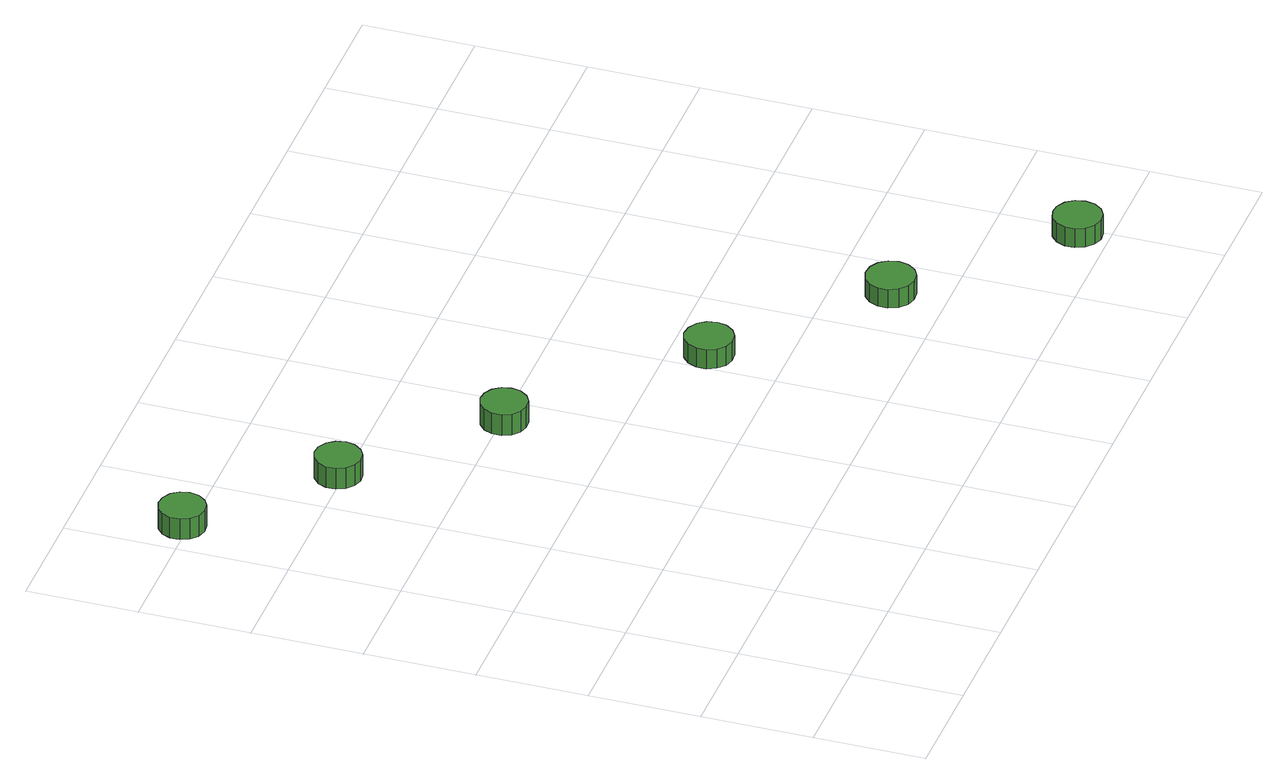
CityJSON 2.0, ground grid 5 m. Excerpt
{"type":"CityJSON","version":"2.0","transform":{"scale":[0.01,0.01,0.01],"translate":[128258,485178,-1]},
"CityObjects":{
"tree1":{"type":"SolitaryVegetationObject","attributes":{"function":"something"},"geometry":[{"type":"MultiSurface","lod":"1","boundaries":[[[0,1,2,3,4,5,6,7,8,9,10,11,12,13,14]],[[15,16,17,18,19,20,21,22,23,24,25,26,27,28,29]],[[0,29,28,1]],[[1,28,27,2]],[[2,27,26,3]],[[3,26,25,4]],[[4,25,24,5]],[[5,24,23,6]],[[6,23,22,7]],[[7,22,21,8]],[[8,21,20,9]],[[9,20,19,10]],[[10,19,18,11]],[[11,18,17,12]],[[12,17,16,13]],[[13,16,15,14]],[[14,15,29,0]]]}]},
"tree2":{"type":"SolitaryVegetationObject","attributes":{"function":"something"},"geometry":[{"type":"MultiSurface","lod":"1","boundaries":[[[30,31,32,33,34,35,36,37,38,39,40,41,42,43,44]],[[45,46,47,48,49,50,51,52,53,54,55,56,57,58,59]],[[30,59,58,31]],[[31,58,57,32]],[[32,57,56,33]],[[33,56,55,34]],[[34,55,54,35]],[[35,54,53,36]],[[36,53,52,37]],[[37,52,51,38]],[[38,51,50,39]],[[39,50,49,40]],[[40,49,48,41]],[[41,48,47,42]],[[42,47,46,43]],[[43,46,45,44]],[[44,45,59,30]]]}]},
"tree3":{"type":"SolitaryVegetationObject","attributes":{"function":"something"},"geometry":[{"type":"MultiSurface","lod":"1","boundaries":[[[60,61,62,63,64,65,66,67,68,69,70,71,72,73,74]],[[75,76,77,78,79,80,81,82,83,84,85,86,87,88,89]],[[60,89,88,61]],[[61,88,87,62]],[[62,87,86,63]],[[63,86,85,64]],[[64,85,84,65]],[[65,84,83,66]],[[66,83,82,67]],[[67,82,81,68]],[[68,81,80,69]],[[69,80,79,70]],[[70,79,78,71]],[[71,78,77,72]],[[72,77,76,73]],[[73,76,75,74]],[[74,75,89,60]]]}]},
"tree4":{"type":"SolitaryVegetationObject","attributes":{"function":"something"},"geometry":[{"type":"MultiSurface","lod":"1","boundaries":[[[90,91,92,93,94,95,96,97,98,99,100,101,102,103,104]],[[105,106,107,108,109,110,111,112,113,114,115,116,117,118,119]],[[90,119,118,91]],[[91,118,117,92]],[[92,117,116,93]],[[93,116,115,94]],[[94,115,114,95]],[[95,114,113,96]],[[96,113,112,97]],[[97,112,111,98]],[[98,111,110,99]],[[99,110,109,100]],[[100,109,108,101]],[[101,108,107,102]],[[102,107,106,103]],[[103,106,105,104]],[[104,105,119,90]]]}]},
"tree5":{"type":"SolitaryVegetationObject","attributes":{"function":"something"},"geometry":[{"type":"MultiSurface","lod":"1","boundaries":[[[120,121,122,123,124,125,126,127,128,129,130,131,132,133,134]],[[135,136,137,138,139,140,141,142,143,144,145,146,147,148,149]],[[120,149,148,121]],[[121,148,147,122]],[[122,147,146,123]],[[123,146,145,124]],[[124,145,144,125]],[[125,144,143,126]],[[126,143,142,127]],[[127,142,141,128]],[[128,141,140,129]],[[129,140,139,130]],[[130,139,138,131]],[[131,138,137,132]],[[132,137,136,133]],[[133,136,135,134]],[[134,135,149,120]]]}]},
"tree6":{"type":"SolitaryVegetationObject","attributes":{"function":"something"},"geometry":[{"type":"MultiSurface","lod":"1","boundaries":[[[150,151,152,153,154,155,156,157,158,159,160,161,162,163,164]],[[165,166,167,168,169,170,171,172,173,174,175,176,177,178,179]],[[150,179,178,151]],[[151,178,177,152]],[[152,177,176,153]],[[153,176,175,154]],[[154,175,174,155]],[[155,174,173,156]],[[156,173,172,157]],[[157,172,171,158]],[[158,171,170,159]],[[159,170,169,160]],[[160,169,168,161]],[[161,168,167,162]],[[162,167,166,163]],[[163,166,165,164]],[[164,165,179,150]]]}]}
},
"vertices":[
[282,3030,192],[273,3072,192],[247,3107,192],[210,3128,192],[167,3133,192],[126,3120,192],[94,3091,192],[77,3051,192],[77,3008,192],[94,2969,192],[126,2940,192],[167,2927,192],[210,2931,192],[247,2953,192],[273,2988,192],[273,2988,88],[247,2953,88],[210,2931,88],[167,2927,88],[126,2940,88],[94,2969,88],[77,3008,88],[77,3051,88],[94,3091,88],[126,3120,88],[167,3133,88],[210,3128,88],[247,3107,88],[273,3072,88],[282,3030,88],
[852,2526,192],[843,2568,192],[817,2603,192],[780,2625,192],[737,2630,192],[696,2616,192],[663,2587,192],[646,2548,192],[646,2504,192],[663,2465,192],[696,2436,192],[737,2422,192],[780,2427,192],[817,2449,192],[843,2484,192],[843,2484,88],[817,2449,88],[780,2427,88],[737,2422,88],[696,2436,88],[663,2465,88],[646,2504,88],[646,2548,88],[663,2587,88],[696,2616,88],[737,2630,88],[780,2625,88],[817,2603,88],[843,2568,88],[852,2526,88],
[1454,1989,194],[1446,2031,194],[1420,2066,194],[1383,2087,194],[1340,2092,194],[1299,2078,194],[1267,2049,194],[1250,2010,194],[1250,1967,194],[1267,1928,194],[1299,1899,194],[1340,1886,194],[1383,1890,194],[1420,1912,194],[1446,1947,194],[1446,1947,89],[1420,1912,89],[1383,1890,89],[1340,1886,89],[1299,1899,89],[1267,1928,89],[1250,1967,89],[1250,2010,89],[1267,2049,89],[1299,2078,89],[1340,2092,89],[1383,2087,89],[1420,2066,89],[1446,2031,89],[1454,1989,89],
[2212,1328,185],[2203,1372,185],[2176,1408,185],[2137,1431,185],[2092,1436,185],[2050,1422,185],[2016,1392,185],[1998,1351,185],[1998,1306,185],[2016,1265,185],[2050,1234,185],[2092,1221,185],[2137,1225,185],[2176,1248,185],[2203,1284,185],[2203,1284,90],[2176,1248,90],[2137,1225,90],[2092,1221,90],[2050,1234,90],[2016,1265,90],[1998,1306,90],[1998,1351,90],[2016,1392,90],[2050,1422,90],[2092,1436,90],[2137,1431,90],[2176,1408,90],[2203,1372,90],[2212,1328,90],
[2892,746,183],[2882,791,183],[2855,828,183],[2816,850,183],[2770,855,183],[2727,841,183],[2693,810,183],[2674,769,183],[2674,723,183],[2693,681,183],[2727,651,183],[2770,637,183],[2816,641,183],[2855,664,183],[2882,701,183],[2882,701,90],[2855,664,90],[2816,641,90],[2770,637,90],[2727,651,90],[2693,681,90],[2674,723,90],[2674,769,90],[2693,810,90],[2727,841,90],[2770,855,90],[2816,850,90],[2855,828,90],[2882,791,90],[2892,746,90],
[3568,141,186],[3559,185,186],[3533,222,186],[3493,245,186],[3449,249,186],[3406,235,186],[3372,205,186],[3354,164,186],[3354,119,186],[3372,78,186],[3406,47,186],[3449,33,186],[3493,38,186],[3533,61,186],[3559,97,186],[3559,97,91],[3533,61,91],[3493,38,91],[3449,33,91],[3406,47,91],[3372,78,91],[3354,119,91],[3354,164,91],[3372,205,91],[3406,235,91],[3449,249,91],[3493,245,91],[3533,222,91],[3559,185,91],[3568,141,91]
]}
